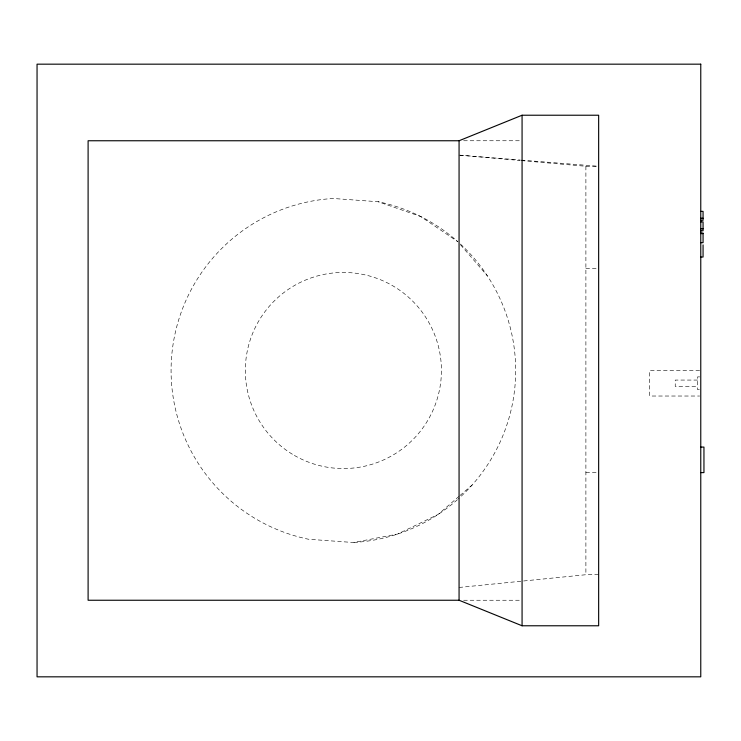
<?xml version="1.0" encoding="UTF-8"?>
<svg xmlns="http://www.w3.org/2000/svg" width="741" height="741" viewBox="0 0 741 741"><rect width="100%" height="100%" fill="white"/><g stroke="black" fill="none" stroke-linecap="round" stroke-linejoin="round"><path stroke-width="0.56" stroke-dasharray="3.71 2.78" d="M459.068 496.303L438.126 514.421L397.648 534.039L353.476 542.514L308.608 539.263A172.31 172.31 0 0 1 333.274 198.486L378.142 201.737L420.638 216.483L457.864 241.723A172.31 172.31 0 0 0 378.142 201.737M459.939 495.553L472.147 484.994M459.068 587.465L585.89 574.72L598.654 574.72M463.653 140.753L520.923 140.753M521.321 160.593L585.89 166.28L598.654 166.28M585.89 268.39L598.654 268.39M699.624 370.5L649.709 370.5L649.709 396.027L699.624 396.027M699.699 376.882L697.568 376.882L697.568 389.646L699.699 389.646M697.568 380.068L675.236 380.068L675.236 386.45L697.568 386.45M585.89 472.61L598.654 472.61M463.653 600.247L520.923 600.247M460.226 155.212L520.21 160.01M521.358 160.102L597.496 166.188M459.068 155.119L520.173 160.501M460.559 244.836L487.291 275.745M585.89 166.28L585.89 574.72M460.411 244.039A172.31 172.31 0 0 1 458.29 498.897M457.419 499.675A172.31 172.31 0 0 1 353.476 542.514M294.353 455.409A98.044 98.044 0 0 0 441.423 370.5A98.044 98.044 0 0 0 294.353 285.591A98.044 98.044 0 0 0 294.353 455.409"/><path stroke-width="1.11" d="M459.068 140.753L522.072 115.226L598.654 115.226L598.654 625.774L522.072 625.774L459.068 600.247L88.105 600.247L88.105 140.753L459.068 140.753L459.068 600.247M700.764 211.37L703.061 211.37L703.061 220.281L700.764 220.281M700.764 218.243L703.061 218.243M700.764 221.892L703.061 221.892L703.061 230.812L700.764 230.812M700.764 228.765L703.061 228.765M700.764 233.063L703.061 233.063L703.061 242.678L700.764 242.678M700.764 233.582L703.061 233.582M700.764 257.034L703.061 257.034L703.061 244.9M700.764 447.082L703.95 447.082L703.95 472.61L700.764 472.61M522.072 115.226L522.072 625.774M700.764 64.171L37.05 64.171L37.05 676.829L700.764 676.829L700.764 64.171"/></g></svg>
